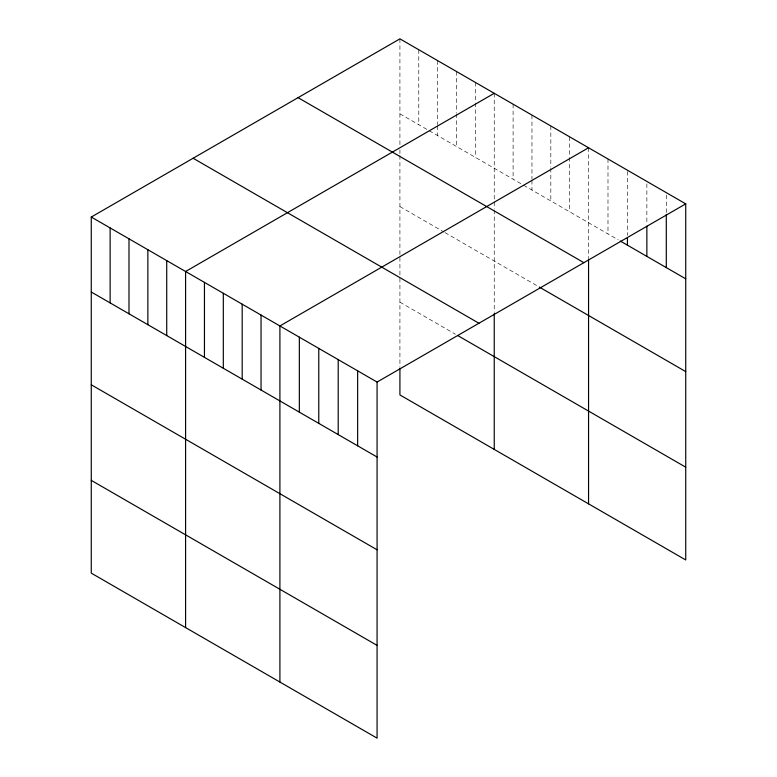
<?xml version="1.0" encoding="UTF-8"?>
<svg xmlns="http://www.w3.org/2000/svg" width="777" height="777" viewBox="0 0 777 777"><rect width="100%" height="100%" fill="white"/><g stroke="black" fill="none" stroke-linecap="round" stroke-linejoin="round"><path stroke-width="0.58" stroke-dasharray="3.88 2.91" d="M399.922 38.85L399.922 145.124M399.922 113.821L428.214 130.157M429.263 130.759L522.533 184.605M523.581 185.217L618.22 239.85M399.922 206.585L443.939 232.002M444.978 232.605L538.257 286.451M399.922 302.175L455.458 334.236M666.297 195.056L666.297 213.199M646.862 183.838L646.862 223.737M627.428 171.406L627.428 235.489M607.993 158.974L607.993 233.945M588.558 147.756L588.558 258.673M569.687 136.869L569.687 156.216M569.687 157.42L569.687 211.839M550.825 125.971L550.825 167.084M550.825 168.298L550.825 200.942M531.963 115.083L531.963 179.166M531.963 180.381L531.963 190.054M513.102 104.196L513.102 179.166M494.24 93.308L494.24 200.738M494.24 201.903L494.24 208.858M494.24 210.023L494.24 312.422M475.378 82.411L475.378 101.758M475.378 102.972L475.378 157.381M456.507 71.523L456.507 112.636M456.507 113.84L456.507 146.494M437.645 60.635L437.645 124.718M437.645 125.923L437.645 135.596M418.784 49.738L418.784 124.709M399.922 149.767L399.922 154.409M399.922 155.565L399.922 275.884M399.922 278.273L399.922 367.113"/><path stroke-width="1.17" d="M91.268 217.045L377.078 382.061L377.078 738.15L91.268 573.135L91.268 217.045L399.922 38.85L685.732 203.865L685.732 559.955L399.922 394.939L399.922 368.269M494.24 93.308L185.586 271.503L185.586 627.593M588.558 147.756L279.905 325.952L279.905 682.051M377.078 382.061L685.732 203.865M620.269 241.035L685.732 278.826M298.067 97.659L583.877 262.665M539.296 287.063L685.732 371.6M193.123 158.246L478.933 323.251M457.556 335.45L685.732 467.181M91.268 292.016L377.078 457.031M91.268 384.79L377.078 549.795M91.268 480.371L377.078 645.376M666.297 214.403L666.297 267.609M646.862 226.156L646.862 256.391M627.428 237.908L627.428 245.163M588.558 259.839L588.558 503.846M494.24 313.617L494.24 449.397M357.643 370.843L357.643 445.804M338.209 359.615L338.209 434.586M318.774 348.397L318.774 423.368M299.339 337.179L299.339 412.14M261.043 315.064L261.043 390.035M242.181 304.176L242.181 379.137M223.31 293.279L223.31 368.249M204.448 282.391L204.448 357.362M166.725 260.606L166.725 335.577M147.863 249.718L147.863 324.689M128.992 238.83L128.992 313.801M110.13 227.943L110.13 302.904"/></g></svg>
